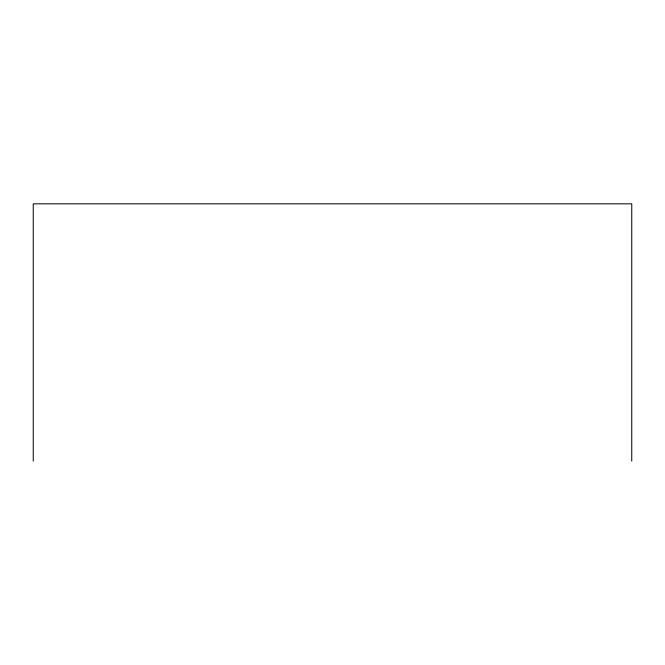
<?xml version="1.0" encoding="UTF-8"?>
<svg xmlns="http://www.w3.org/2000/svg" width="665" height="665" viewBox="0 0 665 665"><rect width="100%" height="100%" fill="white"/><g stroke="black" fill="none" stroke-linecap="round" stroke-linejoin="round"><path stroke-width="1" d="M631.75 461.169L631.75 203.831L33.25 203.831L33.25 461.169"/></g></svg>
